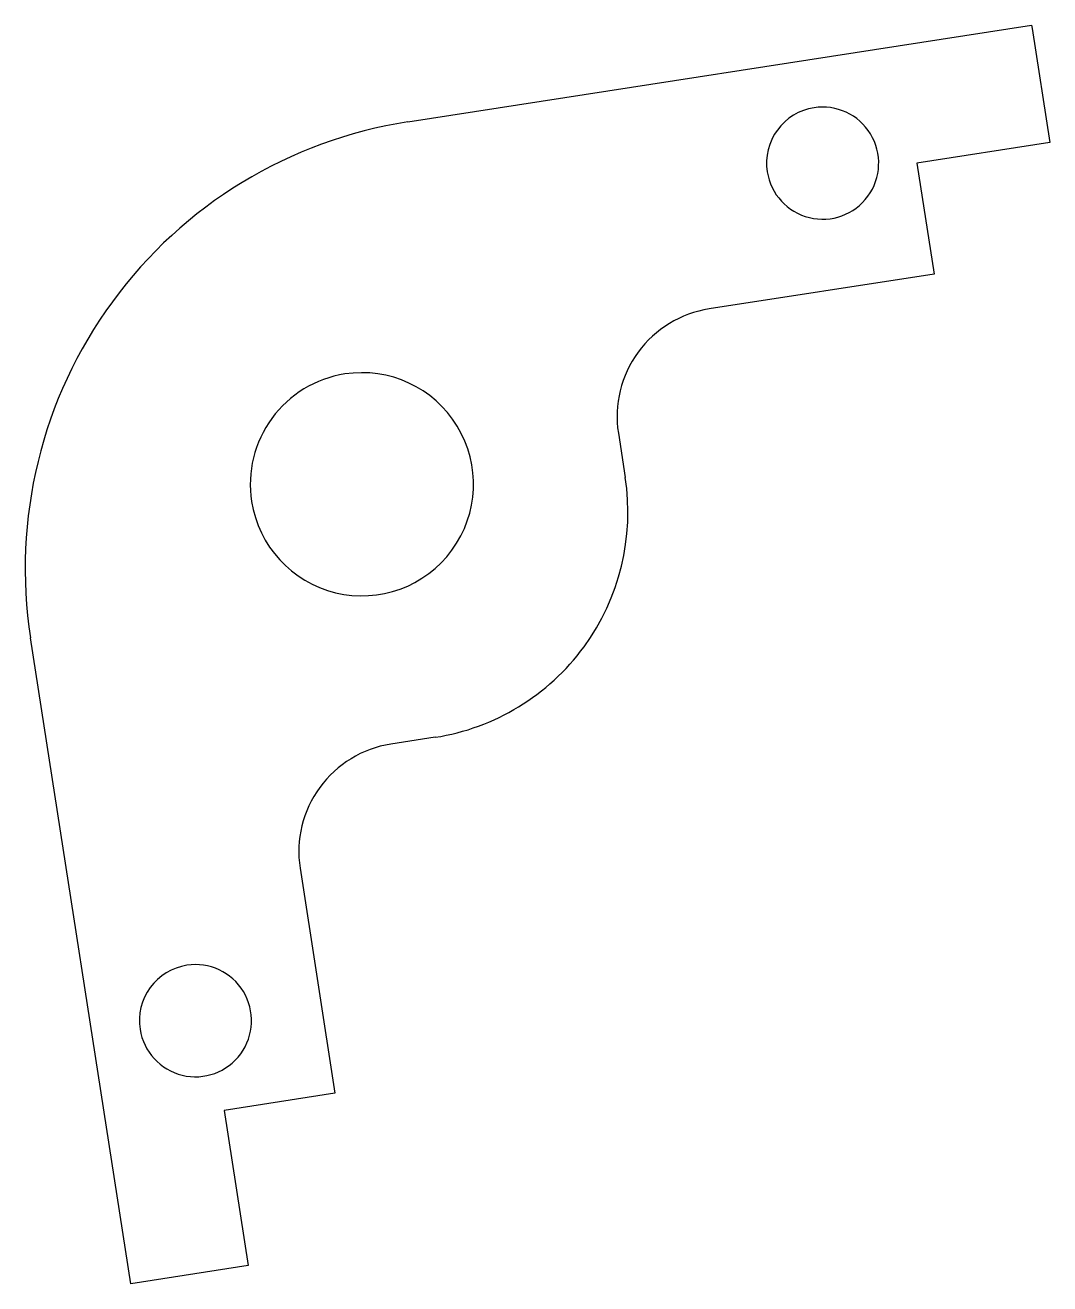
# Model space of a CAD drawing. Header units: metres. Extents: x 0 to 45.7, y 0 to 56.1.
import ezdxf

# ---------------------------------------------------------------- set-up
doc = ezdxf.new("R2010")
doc.units = ezdxf.units.M

msp = doc.modelspace()

# ---------------------------------------------------------------- linework, layer by layer
for p, q in [((17.062164, 51.805176), (44.873169, 56.119141)), ((44.873169, 56.119141), (44.896179, 55.97113)), ((44.896179, 55.97113), (45.686157, 50.882141)), ((45.686157, 50.882141), (39.757141, 49.962158)), ((39.757141, 49.962158), (40.523132, 45.021179)), ((40.523132, 45.021179), (30.500183, 43.466125)), ((26.448151, 37.930176), (26.75412, 35.953125)), ((4.706146, 0.000122), (0.238129, 28.805176)), ((18.281158, 24.368164), (16.305145, 24.062134)), ((12.256134, 18.526123), (13.811127, 8.496155)), ((13.811127, 8.496155), (8.870117, 7.730164)), ((8.870117, 7.730164), (9.943146, 0.813171)), ((9.943146, 0.813171), (4.706146, 0.000122))]:
    msp.add_line(p, q)
for centre, radius, start, end in [((35.556641, 49.968689), 2.500055, 98.824783, 188.824875), ((35.556274, 49.968384), 2.500291, 323.811859, 98.814117), ((20.150116, 31.893188), 20.150013, 98.815308, 188.815384), ((35.556519, 49.968079), 2.499861, 188.811371, 323.813629), ((31.242126, 38.672119), 4.85108, 98.797569, 188.797653), ((15.013153, 35.650146), 4.974725, 98.811127, 188.811203), ((15.013702, 35.650085), 4.97487, 323.817932, 98.817345), ((16.725159, 34.397095), 10.148955, 278.819244, 8.819331), ((15.013611, 35.650513), 4.975208, 188.814972, 323.814392), ((17.048645, 19.269653), 4.849811, 98.818504, 188.818588), ((7.592621, 11.731628), 2.500076, 98.823296, 188.82338), ((7.592163, 11.731384), 2.500277, 323.812927, 98.812042), ((7.592499, 11.73114), 2.499897, 188.813385, 323.8125)]:
    msp.add_arc(centre, radius, start, end)

doc.saveas('drawing.dxf')
